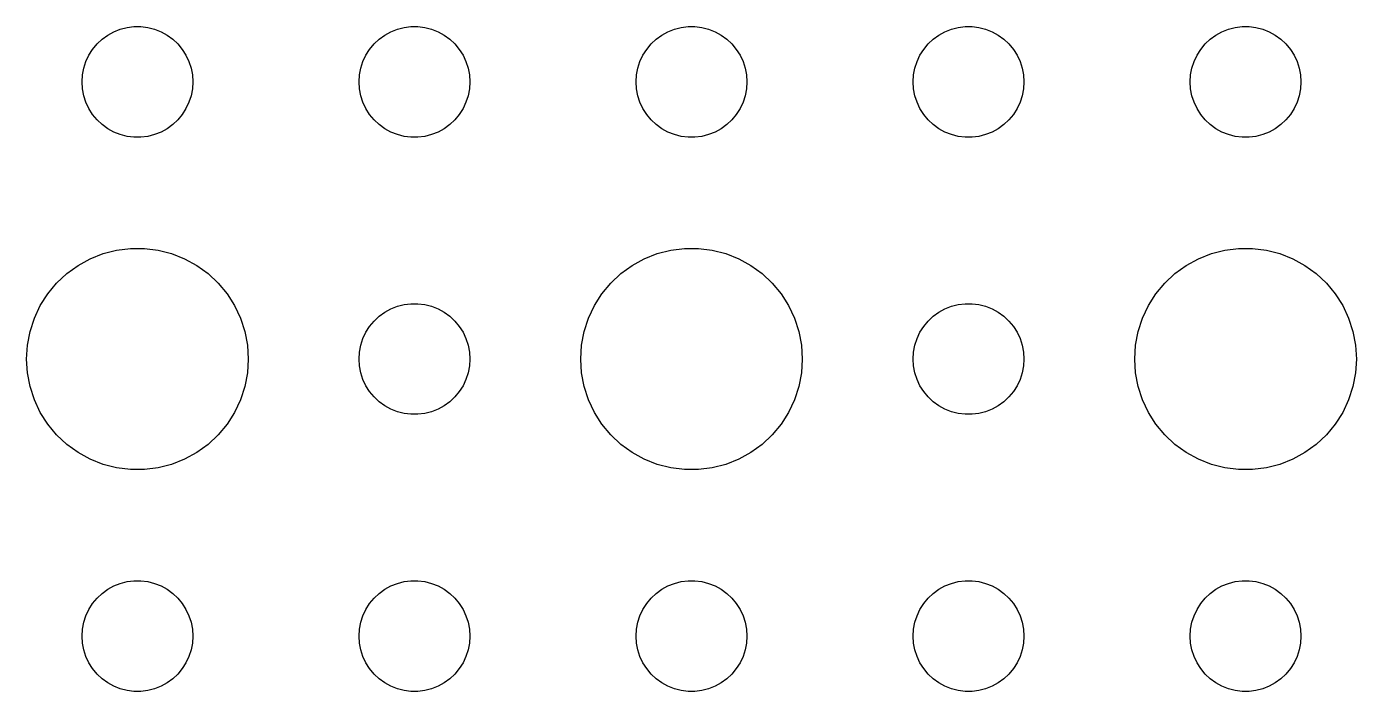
# Model space of a CAD drawing. Header units: metres. Extents: x -150 to 150, y -104 to 104.
# Drawn here: x 34.5 to 70.5, y -76.5 to -58.5 of the extents above; entities that cross this region are included whole.
import ezdxf

# ---------------------------------------------------------------- set-up
doc = ezdxf.new("R2010")
doc.units = ezdxf.units.M

msp = doc.modelspace()

# ---------------------------------------------------------------- linework, layer by layer
for p, q in [((36.6963, -58.7335), (36.8613, -58.6428)), ((36.8613, -58.6428), (37.0365, -58.5734)), ((37.0365, -58.5734), (37.2189, -58.5266)), ((37.2189, -58.5266), (37.4058, -58.503)), ((37.4058, -58.503), (37.5942, -58.503)), ((37.5942, -58.503), (37.7811, -58.5266)), ((37.7811, -58.5266), (37.9635, -58.5734)), ((37.9635, -58.5734), (38.1387, -58.6428)), ((38.1387, -58.6428), (38.3037, -58.7335)), ((44.1963, -58.7335), (44.3613, -58.6428)), ((44.3613, -58.6428), (44.5365, -58.5734)), ((44.5365, -58.5734), (44.7189, -58.5266)), ((44.7189, -58.5266), (44.9058, -58.503)), ((44.9058, -58.503), (45.0942, -58.503)), ((45.0942, -58.503), (45.2811, -58.5266)), ((45.2811, -58.5266), (45.4635, -58.5734)), ((45.4635, -58.5734), (45.6387, -58.6428)), ((45.6387, -58.6428), (45.8037, -58.7335)), ((51.6963, -58.7335), (51.8613, -58.6428)), ((51.8613, -58.6428), (52.0365, -58.5734)), ((52.0365, -58.5734), (52.2189, -58.5266)), ((52.2189, -58.5266), (52.4058, -58.503)), ((52.4058, -58.503), (52.5942, -58.503)), ((52.5942, -58.503), (52.7811, -58.5266)), ((52.7811, -58.5266), (52.9635, -58.5734)), ((52.9635, -58.5734), (53.1387, -58.6428)), ((53.1387, -58.6428), (53.3037, -58.7335)), ((59.1963, -58.7335), (59.3613, -58.6428)), ((59.3613, -58.6428), (59.5365, -58.5734)), ((59.5365, -58.5734), (59.7189, -58.5266)), ((59.7189, -58.5266), (59.9058, -58.503)), ((59.9058, -58.503), (60.0942, -58.503)), ((60.0942, -58.503), (60.2811, -58.5266)), ((60.2811, -58.5266), (60.4635, -58.5734)), ((60.4635, -58.5734), (60.6387, -58.6428)), ((60.6387, -58.6428), (60.8037, -58.7335)), ((66.6963, -58.7335), (66.8613, -58.6428)), ((66.8613, -58.6428), (67.0365, -58.5734)), ((67.0365, -58.5734), (67.2189, -58.5266)), ((67.2189, -58.5266), (67.4058, -58.503)), ((67.4058, -58.503), (67.5942, -58.503)), ((67.5942, -58.503), (67.7811, -58.5266)), ((67.7811, -58.5266), (67.9635, -58.5734)), ((67.9635, -58.5734), (68.1387, -58.6428)), ((68.1387, -58.6428), (68.3037, -58.7335)), ((36.2865, -59.1183), (36.4065, -58.9732)), ((36.4065, -58.9732), (36.5439, -58.8442)), ((36.5439, -58.8442), (36.6963, -58.7335)), ((38.3037, -58.7335), (38.4561, -58.8442)), ((38.4561, -58.8442), (38.5934, -58.9732)), ((38.5934, -58.9732), (38.7135, -59.1183)), ((43.7865, -59.1183), (43.9065, -58.9732)), ((43.9065, -58.9732), (44.0439, -58.8442)), ((44.0439, -58.8442), (44.1963, -58.7335)), ((45.8037, -58.7335), (45.9561, -58.8442)), ((45.9561, -58.8442), (46.0934, -58.9732)), ((46.0934, -58.9732), (46.2135, -59.1183)), ((51.2865, -59.1183), (51.4065, -58.9732)), ((51.4065, -58.9732), (51.5439, -58.8442)), ((51.5439, -58.8442), (51.6963, -58.7335)), ((53.3037, -58.7335), (53.4561, -58.8442)), ((53.4561, -58.8442), (53.5934, -58.9732)), ((53.5934, -58.9732), (53.7135, -59.1183)), ((58.7865, -59.1183), (58.9065, -58.9732)), ((58.9065, -58.9732), (59.0439, -58.8442)), ((59.0439, -58.8442), (59.1963, -58.7335)), ((60.8037, -58.7335), (60.9561, -58.8442)), ((60.9561, -58.8442), (61.0934, -58.9732)), ((61.0934, -58.9732), (61.2135, -59.1183)), ((66.2865, -59.1183), (66.4065, -58.9732)), ((66.4065, -58.9732), (66.5439, -58.8442)), ((66.5439, -58.8442), (66.6963, -58.7335)), ((68.3037, -58.7335), (68.4561, -58.8442)), ((68.4561, -58.8442), (68.5934, -58.9732)), ((68.5934, -58.9732), (68.7135, -59.1183)), ((36.1053, -59.4478), (36.1855, -59.2774)), ((36.1855, -59.2774), (36.2865, -59.1183)), ((38.7135, -59.1183), (38.8145, -59.2774)), ((38.8145, -59.2774), (38.8947, -59.4478)), ((43.6053, -59.4478), (43.6855, -59.2774)), ((43.6855, -59.2774), (43.7865, -59.1183)), ((46.2135, -59.1183), (46.3145, -59.2774)), ((46.3145, -59.2774), (46.3947, -59.4478)), ((51.1053, -59.4478), (51.1855, -59.2774)), ((51.1855, -59.2774), (51.2865, -59.1183)), ((53.7135, -59.1183), (53.8145, -59.2774)), ((53.8145, -59.2774), (53.8947, -59.4478)), ((58.6053, -59.4478), (58.6855, -59.2774)), ((58.6855, -59.2774), (58.7865, -59.1183)), ((61.2135, -59.1183), (61.3145, -59.2774)), ((61.3145, -59.2774), (61.3947, -59.4478)), ((66.1053, -59.4478), (66.1855, -59.2774)), ((66.1855, -59.2774), (66.2865, -59.1183)), ((68.7135, -59.1183), (68.8145, -59.2774)), ((68.8145, -59.2774), (68.8947, -59.4478)), ((36.0118, -59.812), (36.0471, -59.627)), ((36.0471, -59.627), (36.1053, -59.4478)), ((38.8947, -59.4478), (38.9529, -59.627)), ((38.9529, -59.627), (38.9882, -59.812)), ((43.5118, -59.812), (43.5471, -59.627)), ((43.5471, -59.627), (43.6053, -59.4478)), ((46.3947, -59.4478), (46.4529, -59.627)), ((46.4529, -59.627), (46.4882, -59.812)), ((51.0118, -59.812), (51.0471, -59.627)), ((51.0471, -59.627), (51.1053, -59.4478)), ((53.8947, -59.4478), (53.9529, -59.627)), ((53.9529, -59.627), (53.9882, -59.812)), ((58.5118, -59.812), (58.5471, -59.627)), ((58.5471, -59.627), (58.6053, -59.4478)), ((61.3947, -59.4478), (61.4529, -59.627)), ((61.4529, -59.627), (61.4882, -59.812)), ((66.0118, -59.812), (66.0471, -59.627)), ((66.0471, -59.627), (66.1053, -59.4478)), ((68.8947, -59.4478), (68.9529, -59.627)), ((68.9529, -59.627), (68.9882, -59.812)), ((36, -60), (36.0118, -59.812)), ((36.0118, -60.188), (36, -60)), ((38.9882, -59.812), (39, -60)), ((39, -60), (38.9882, -60.188)), ((43.5, -60), (43.5118, -59.812)), ((43.5118, -60.188), (43.5, -60)), ((46.4882, -59.812), (46.5, -60)), ((46.5, -60), (46.4882, -60.188)), ((51, -60), (51.0118, -59.812)), ((51.0118, -60.188), (51, -60)), ((53.9882, -59.812), (54, -60)), ((54, -60), (53.9882, -60.188)), ((58.5, -60), (58.5118, -59.812)), ((58.5118, -60.188), (58.5, -60)), ((61.4882, -59.812), (61.5, -60)), ((61.5, -60), (61.4882, -60.188)), ((66, -60), (66.0118, -59.812)), ((66.0118, -60.188), (66, -60)), ((68.9882, -59.812), (69, -60)), ((69, -60), (68.9882, -60.188)), ((36.0471, -60.373), (36.0118, -60.188)), ((36.1053, -60.5522), (36.0471, -60.373)), ((38.9529, -60.373), (38.8947, -60.5522)), ((38.9882, -60.188), (38.9529, -60.373)), ((43.5471, -60.373), (43.5118, -60.188)), ((43.6053, -60.5522), (43.5471, -60.373)), ((46.4529, -60.373), (46.3947, -60.5522)), ((46.4882, -60.188), (46.4529, -60.373)), ((51.0471, -60.373), (51.0118, -60.188)), ((51.1053, -60.5522), (51.0471, -60.373)), ((53.9529, -60.373), (53.8947, -60.5522)), ((53.9882, -60.188), (53.9529, -60.373)), ((58.5471, -60.373), (58.5118, -60.188)), ((58.6053, -60.5522), (58.5471, -60.373)), ((61.4529, -60.373), (61.3947, -60.5522)), ((61.4882, -60.188), (61.4529, -60.373)), ((66.0471, -60.373), (66.0118, -60.188)), ((66.1053, -60.5522), (66.0471, -60.373)), ((68.9529, -60.373), (68.8947, -60.5522)), ((68.9882, -60.188), (68.9529, -60.373)), ((36.1855, -60.7226), (36.1053, -60.5522)), ((36.2865, -60.8817), (36.1855, -60.7226)), ((38.8145, -60.7226), (38.7135, -60.8817)), ((38.8947, -60.5522), (38.8145, -60.7226)), ((43.6855, -60.7226), (43.6053, -60.5522)), ((43.7865, -60.8817), (43.6855, -60.7226)), ((46.3145, -60.7226), (46.2135, -60.8817)), ((46.3947, -60.5522), (46.3145, -60.7226)), ((51.1855, -60.7226), (51.1053, -60.5522)), ((51.2865, -60.8817), (51.1855, -60.7226)), ((53.8145, -60.7226), (53.7135, -60.8817)), ((53.8947, -60.5522), (53.8145, -60.7226)), ((58.6855, -60.7226), (58.6053, -60.5522)), ((58.7865, -60.8817), (58.6855, -60.7226)), ((61.3145, -60.7226), (61.2135, -60.8817)), ((61.3947, -60.5522), (61.3145, -60.7226)), ((66.1855, -60.7226), (66.1053, -60.5522)), ((66.2865, -60.8817), (66.1855, -60.7226)), ((68.8145, -60.7226), (68.7135, -60.8817)), ((68.8947, -60.5522), (68.8145, -60.7226)), ((36.4065, -61.0268), (36.2865, -60.8817)), ((36.5439, -61.1558), (36.4065, -61.0268)), ((36.6963, -61.2665), (36.5439, -61.1558)), ((38.4561, -61.1558), (38.3037, -61.2665)), ((38.5934, -61.0268), (38.4561, -61.1558)), ((38.7135, -60.8817), (38.5934, -61.0268)), ((43.9065, -61.0268), (43.7865, -60.8817)), ((44.0439, -61.1558), (43.9065, -61.0268)), ((44.1963, -61.2665), (44.0439, -61.1558)), ((45.9561, -61.1558), (45.8037, -61.2665)), ((46.0934, -61.0268), (45.9561, -61.1558)), ((46.2135, -60.8817), (46.0934, -61.0268)), ((51.4065, -61.0268), (51.2865, -60.8817)), ((51.5439, -61.1558), (51.4065, -61.0268)), ((51.6963, -61.2665), (51.5439, -61.1558)), ((53.4561, -61.1558), (53.3037, -61.2665)), ((53.5934, -61.0268), (53.4561, -61.1558)), ((53.7135, -60.8817), (53.5934, -61.0268)), ((58.9065, -61.0268), (58.7865, -60.8817)), ((59.0439, -61.1558), (58.9065, -61.0268)), ((59.1963, -61.2665), (59.0439, -61.1558)), ((60.9561, -61.1558), (60.8037, -61.2665)), ((61.0934, -61.0268), (60.9561, -61.1558)), ((61.2135, -60.8817), (61.0934, -61.0268)), ((66.4065, -61.0268), (66.2865, -60.8817)), ((66.5439, -61.1558), (66.4065, -61.0268)), ((66.6963, -61.2665), (66.5439, -61.1558)), ((68.4561, -61.1558), (68.3037, -61.2665)), ((68.5934, -61.0268), (68.4561, -61.1558)), ((68.7135, -60.8817), (68.5934, -61.0268)), ((36.8613, -61.3572), (36.6963, -61.2665)), ((37.0365, -61.4266), (36.8613, -61.3572)), ((37.2189, -61.4734), (37.0365, -61.4266)), ((37.4058, -61.497), (37.2189, -61.4734)), ((37.5942, -61.497), (37.4058, -61.497)), ((37.7811, -61.4734), (37.5942, -61.497)), ((37.9635, -61.4266), (37.7811, -61.4734)), ((38.1387, -61.3572), (37.9635, -61.4266)), ((38.3037, -61.2665), (38.1387, -61.3572)), ((44.3613, -61.3572), (44.1963, -61.2665)), ((44.5365, -61.4266), (44.3613, -61.3572)), ((44.7189, -61.4734), (44.5365, -61.4266)), ((44.9058, -61.497), (44.7189, -61.4734)), ((45.0942, -61.497), (44.9058, -61.497)), ((45.2811, -61.4734), (45.0942, -61.497)), ((45.4635, -61.4266), (45.2811, -61.4734)), ((45.6387, -61.3572), (45.4635, -61.4266)), ((45.8037, -61.2665), (45.6387, -61.3572)), ((51.8613, -61.3572), (51.6963, -61.2665)), ((52.0365, -61.4266), (51.8613, -61.3572)), ((52.2189, -61.4734), (52.0365, -61.4266)), ((52.4058, -61.497), (52.2189, -61.4734)), ((52.5942, -61.497), (52.4058, -61.497)), ((52.7811, -61.4734), (52.5942, -61.497)), ((52.9635, -61.4266), (52.7811, -61.4734)), ((53.1387, -61.3572), (52.9635, -61.4266)), ((53.3037, -61.2665), (53.1387, -61.3572)), ((59.3613, -61.3572), (59.1963, -61.2665)), ((59.5365, -61.4266), (59.3613, -61.3572)), ((59.7189, -61.4734), (59.5365, -61.4266)), ((59.9058, -61.497), (59.7189, -61.4734)), ((60.0942, -61.497), (59.9058, -61.497)), ((60.2811, -61.4734), (60.0942, -61.497)), ((60.4635, -61.4266), (60.2811, -61.4734)), ((60.6387, -61.3572), (60.4635, -61.4266)), ((60.8037, -61.2665), (60.6387, -61.3572)), ((66.8613, -61.3572), (66.6963, -61.2665)), ((67.0365, -61.4266), (66.8613, -61.3572)), ((67.2189, -61.4734), (67.0365, -61.4266)), ((67.4058, -61.497), (67.2189, -61.4734)), ((67.5942, -61.497), (67.4058, -61.497)), ((67.7811, -61.4734), (67.5942, -61.497)), ((67.9635, -61.4266), (67.7811, -61.4734)), ((68.1387, -61.3572), (67.9635, -61.4266)), ((68.3037, -61.2665), (68.1387, -61.3572)), ((35.8925, -64.967), (36.2227, -64.7855)), ((36.2227, -64.7855), (36.5729, -64.6468)), ((36.5729, -64.6468), (36.9379, -64.5531)), ((36.9379, -64.5531), (37.3116, -64.5059)), ((37.3116, -64.5059), (37.6884, -64.5059)), ((37.6884, -64.5059), (38.0621, -64.5531)), ((38.0621, -64.5531), (38.427, -64.6468)), ((38.427, -64.6468), (38.7773, -64.7855)), ((38.7773, -64.7855), (39.1075, -64.967)), ((50.8925, -64.967), (51.2227, -64.7855)), ((51.2227, -64.7855), (51.5729, -64.6468)), ((51.5729, -64.6468), (51.9379, -64.5531)), ((51.9379, -64.5531), (52.3116, -64.5059)), ((52.3116, -64.5059), (52.6884, -64.5059)), ((52.6884, -64.5059), (53.0621, -64.5531)), ((53.0621, -64.5531), (53.427, -64.6468)), ((53.427, -64.6468), (53.7773, -64.7855)), ((53.7773, -64.7855), (54.1075, -64.967)), ((65.8925, -64.967), (66.2227, -64.7855)), ((66.2227, -64.7855), (66.573, -64.6468)), ((66.573, -64.6468), (66.9379, -64.5531)), ((66.9379, -64.5531), (67.3116, -64.5059)), ((67.3116, -64.5059), (67.6884, -64.5059)), ((67.6884, -64.5059), (68.0621, -64.5531)), ((68.0621, -64.5531), (68.427, -64.6468)), ((68.427, -64.6468), (68.7773, -64.7855)), ((68.7773, -64.7855), (69.1075, -64.967)), ((35.5877, -65.1885), (35.8925, -64.967)), ((39.1075, -64.967), (39.4123, -65.1885)), ((50.5877, -65.1885), (50.8925, -64.967)), ((54.1075, -64.967), (54.4123, -65.1885)), ((65.5877, -65.1885), (65.8925, -64.967)), ((69.1075, -64.967), (69.4123, -65.1885)), ((35.0729, -65.7366), (35.3131, -65.4464)), ((35.3131, -65.4464), (35.5877, -65.1885)), ((39.4123, -65.1885), (39.6869, -65.4464)), ((39.6869, -65.4464), (39.927, -65.7366)), ((50.0729, -65.7366), (50.3131, -65.4464)), ((50.3131, -65.4464), (50.5877, -65.1885)), ((54.4123, -65.1885), (54.6869, -65.4464)), ((54.6869, -65.4464), (54.927, -65.7366)), ((65.073, -65.7366), (65.3131, -65.4464)), ((65.3131, -65.4464), (65.5877, -65.1885)), ((69.4123, -65.1885), (69.6869, -65.4464)), ((69.6869, -65.4464), (69.927, -65.7366)), ((34.8711, -66.0547), (35.0729, -65.7366)), ((39.927, -65.7366), (40.1289, -66.0547)), ((49.8711, -66.0547), (50.0729, -65.7366)), ((54.927, -65.7366), (55.1289, -66.0547)), ((64.8711, -66.0547), (65.073, -65.7366)), ((69.927, -65.7366), (70.1289, -66.0547)), ((34.7107, -66.3956), (34.8711, -66.0547)), ((40.1289, -66.0547), (40.2893, -66.3956)), ((44.0439, -66.3442), (44.1963, -66.2335)), ((44.1963, -66.2335), (44.3613, -66.1428)), ((44.3613, -66.1428), (44.5365, -66.0734)), ((44.5365, -66.0734), (44.7189, -66.0266)), ((44.7189, -66.0266), (44.9058, -66.003)), ((44.9058, -66.003), (45.0942, -66.003)), ((45.0942, -66.003), (45.2811, -66.0266)), ((45.2811, -66.0266), (45.4635, -66.0734)), ((45.4635, -66.0734), (45.6387, -66.1428)), ((45.6387, -66.1428), (45.8037, -66.2335)), ((45.8037, -66.2335), (45.9561, -66.3442)), ((49.7107, -66.3956), (49.8711, -66.0547)), ((55.1289, -66.0547), (55.2893, -66.3956)), ((59.0439, -66.3442), (59.1963, -66.2335)), ((59.1963, -66.2335), (59.3613, -66.1428)), ((59.3613, -66.1428), (59.5365, -66.0734)), ((59.5365, -66.0734), (59.7189, -66.0266)), ((59.7189, -66.0266), (59.9058, -66.003)), ((59.9058, -66.003), (60.0942, -66.003)), ((60.0942, -66.003), (60.2811, -66.0266)), ((60.2811, -66.0266), (60.4635, -66.0734)), ((60.4635, -66.0734), (60.6387, -66.1428)), ((60.6387, -66.1428), (60.8037, -66.2335)), ((60.8037, -66.2335), (60.9561, -66.3442)), ((64.7107, -66.3956), (64.8711, -66.0547)), ((70.1289, -66.0547), (70.2893, -66.3956)), ((34.5942, -66.7539), (34.7107, -66.3956)), ((40.2893, -66.3956), (40.4057, -66.7539)), ((43.7865, -66.6183), (43.9065, -66.4732)), ((43.9065, -66.4732), (44.0439, -66.3442)), ((45.9561, -66.3442), (46.0934, -66.4732)), ((46.0934, -66.4732), (46.2135, -66.6183)), ((49.5942, -66.7539), (49.7107, -66.3956)), ((55.2893, -66.3956), (55.4057, -66.7539)), ((58.7865, -66.6183), (58.9065, -66.4732)), ((58.9065, -66.4732), (59.0439, -66.3442)), ((60.9561, -66.3442), (61.0934, -66.4732)), ((61.0934, -66.4732), (61.2135, -66.6183)), ((64.5943, -66.7539), (64.7107, -66.3956)), ((70.2893, -66.3956), (70.4057, -66.7539)), ((34.5237, -67.124), (34.5942, -66.7539)), ((40.4057, -66.7539), (40.4763, -67.124)), ((43.5471, -67.127), (43.6053, -66.9478)), ((43.6053, -66.9478), (43.6855, -66.7774)), ((43.6855, -66.7774), (43.7865, -66.6183)), ((46.2135, -66.6183), (46.3145, -66.7774)), ((46.3145, -66.7774), (46.3947, -66.9478)), ((46.3947, -66.9478), (46.4529, -67.127)), ((49.5237, -67.124), (49.5942, -66.7539)), ((55.4057, -66.7539), (55.4763, -67.124)), ((58.5471, -67.127), (58.6053, -66.9478)), ((58.6053, -66.9478), (58.6855, -66.7774)), ((58.6855, -66.7774), (58.7865, -66.6183)), ((61.2135, -66.6183), (61.3145, -66.7774)), ((61.3145, -66.7774), (61.3947, -66.9478)), ((61.3947, -66.9478), (61.4529, -67.127)), ((64.5237, -67.124), (64.5943, -66.7539)), ((70.4057, -66.7539), (70.4763, -67.124)), ((34.5, -67.5), (34.5237, -67.124)), ((40.4763, -67.124), (40.5, -67.5)), ((43.5, -67.5), (43.5118, -67.312)), ((43.5118, -67.312), (43.5471, -67.127)), ((46.4529, -67.127), (46.4882, -67.312)), ((46.4882, -67.312), (46.5, -67.5)), ((49.5, -67.5), (49.5237, -67.124)), ((55.4763, -67.124), (55.5, -67.5)), ((58.5, -67.5), (58.5118, -67.312)), ((58.5118, -67.312), (58.5471, -67.127)), ((61.4529, -67.127), (61.4882, -67.312)), ((61.4882, -67.312), (61.5, -67.5)), ((64.5, -67.5), (64.5237, -67.124)), ((70.4763, -67.124), (70.5, -67.5)), ((34.5237, -67.876), (34.5, -67.5)), ((40.5, -67.5), (40.4763, -67.876)), ((43.5118, -67.688), (43.5, -67.5)), ((46.5, -67.5), (46.4882, -67.688)), ((49.5237, -67.876), (49.5, -67.5)), ((55.5, -67.5), (55.4763, -67.876)), ((58.5118, -67.688), (58.5, -67.5)), ((61.5, -67.5), (61.4882, -67.688)), ((64.5237, -67.876), (64.5, -67.5)), ((70.5, -67.5), (70.4763, -67.876)), ((34.5942, -68.2461), (34.5237, -67.876)), ((40.4763, -67.876), (40.4057, -68.2461)), ((43.5471, -67.873), (43.5118, -67.688)), ((43.6053, -68.0522), (43.5471, -67.873)), ((46.4529, -67.873), (46.3947, -68.0522)), ((46.4882, -67.688), (46.4529, -67.873)), ((49.5942, -68.2461), (49.5237, -67.876)), ((55.4763, -67.876), (55.4057, -68.2461)), ((58.5471, -67.873), (58.5118, -67.688)), ((58.6053, -68.0522), (58.5471, -67.873)), ((61.4529, -67.873), (61.3947, -68.0522)), ((61.4882, -67.688), (61.4529, -67.873)), ((64.5943, -68.2461), (64.5237, -67.876)), ((70.4763, -67.876), (70.4057, -68.2461)), ((34.7107, -68.6044), (34.5942, -68.2461)), ((40.4057, -68.2461), (40.2893, -68.6044)), ((43.6855, -68.2226), (43.6053, -68.0522)), ((43.7865, -68.3817), (43.6855, -68.2226)), ((43.9065, -68.5268), (43.7865, -68.3817)), ((46.2135, -68.3817), (46.0934, -68.5268)), ((46.3145, -68.2226), (46.2135, -68.3817)), ((46.3947, -68.0522), (46.3145, -68.2226)), ((49.7107, -68.6044), (49.5942, -68.2461)), ((55.4057, -68.2461), (55.2893, -68.6044)), ((58.6855, -68.2226), (58.6053, -68.0522)), ((58.7865, -68.3817), (58.6855, -68.2226)), ((58.9065, -68.5268), (58.7865, -68.3817)), ((61.2135, -68.3817), (61.0934, -68.5268)), ((61.3145, -68.2226), (61.2135, -68.3817)), ((61.3947, -68.0522), (61.3145, -68.2226)), ((64.7107, -68.6044), (64.5943, -68.2461)), ((70.4057, -68.2461), (70.2893, -68.6044)), ((34.8711, -68.9453), (34.7107, -68.6044)), ((40.2893, -68.6044), (40.1289, -68.9453)), ((44.0439, -68.6558), (43.9065, -68.5268)), ((44.1963, -68.7665), (44.0439, -68.6558)), ((45.9561, -68.6558), (45.8037, -68.7665)), ((46.0934, -68.5268), (45.9561, -68.6558)), ((49.8711, -68.9453), (49.7107, -68.6044)), ((55.2893, -68.6044), (55.1289, -68.9453)), ((59.0439, -68.6558), (58.9065, -68.5268)), ((59.1963, -68.7665), (59.0439, -68.6558)), ((60.9561, -68.6558), (60.8037, -68.7665)), ((61.0934, -68.5268), (60.9561, -68.6558)), ((64.8711, -68.9453), (64.7107, -68.6044)), ((70.2893, -68.6044), (70.1289, -68.9453)), ((35.0729, -69.2634), (34.8711, -68.9453)), ((40.1289, -68.9453), (39.927, -69.2634)), ((44.3613, -68.8572), (44.1963, -68.7665)), ((44.5365, -68.9266), (44.3613, -68.8572)), ((44.7189, -68.9734), (44.5365, -68.9266)), ((44.9058, -68.997), (44.7189, -68.9734)), ((45.0942, -68.997), (44.9058, -68.997)), ((45.2811, -68.9734), (45.0942, -68.997)), ((45.4635, -68.9266), (45.2811, -68.9734)), ((45.6387, -68.8572), (45.4635, -68.9266)), ((45.8037, -68.7665), (45.6387, -68.8572)), ((50.0729, -69.2634), (49.8711, -68.9453)), ((55.1289, -68.9453), (54.927, -69.2634)), ((59.3613, -68.8572), (59.1963, -68.7665)), ((59.5365, -68.9266), (59.3613, -68.8572)), ((59.7189, -68.9734), (59.5365, -68.9266)), ((59.9058, -68.997), (59.7189, -68.9734)), ((60.0942, -68.997), (59.9058, -68.997)), ((60.2811, -68.9734), (60.0942, -68.997)), ((60.4635, -68.9266), (60.2811, -68.9734)), ((60.6387, -68.8572), (60.4635, -68.9266)), ((60.8037, -68.7665), (60.6387, -68.8572)), ((65.073, -69.2634), (64.8711, -68.9453)), ((70.1289, -68.9453), (69.927, -69.2634)), ((35.3131, -69.5536), (35.0729, -69.2634)), ((39.927, -69.2634), (39.6869, -69.5536)), ((50.3131, -69.5536), (50.0729, -69.2634)), ((54.927, -69.2634), (54.6869, -69.5536)), ((65.3131, -69.5536), (65.073, -69.2634)), ((69.927, -69.2634), (69.6869, -69.5536)), ((35.5877, -69.8115), (35.3131, -69.5536)), ((35.8925, -70.033), (35.5877, -69.8115)), ((39.4123, -69.8115), (39.1075, -70.033)), ((39.6869, -69.5536), (39.4123, -69.8115)), ((50.5877, -69.8115), (50.3131, -69.5536)), ((50.8925, -70.033), (50.5877, -69.8115)), ((54.4123, -69.8115), (54.1075, -70.033)), ((54.6869, -69.5536), (54.4123, -69.8115)), ((65.5877, -69.8115), (65.3131, -69.5536)), ((65.8925, -70.033), (65.5877, -69.8115)), ((69.4123, -69.8115), (69.1075, -70.033)), ((69.6869, -69.5536), (69.4123, -69.8115)), ((36.2227, -70.2145), (35.8925, -70.033)), ((39.1075, -70.033), (38.7773, -70.2145)), ((51.2227, -70.2145), (50.8925, -70.033)), ((54.1075, -70.033), (53.7773, -70.2145)), ((66.2227, -70.2145), (65.8925, -70.033)), ((69.1075, -70.033), (68.7773, -70.2145)), ((36.5729, -70.3532), (36.2227, -70.2145)), ((36.9379, -70.4469), (36.5729, -70.3532)), ((37.3116, -70.4941), (36.9379, -70.4469)), ((37.6884, -70.4941), (37.3116, -70.4941)), ((38.0621, -70.4469), (37.6884, -70.4941)), ((38.427, -70.3532), (38.0621, -70.4469)), ((38.7773, -70.2145), (38.427, -70.3532)), ((51.5729, -70.3532), (51.2227, -70.2145)), ((51.9379, -70.4469), (51.5729, -70.3532)), ((52.3116, -70.4941), (51.9379, -70.4469)), ((52.6884, -70.4941), (52.3116, -70.4941)), ((53.0621, -70.4469), (52.6884, -70.4941)), ((53.427, -70.3532), (53.0621, -70.4469)), ((53.7773, -70.2145), (53.427, -70.3532)), ((66.573, -70.3532), (66.2227, -70.2145)), ((66.9379, -70.4469), (66.573, -70.3532)), ((67.3116, -70.4941), (66.9379, -70.4469)), ((67.6884, -70.4941), (67.3116, -70.4941)), ((68.0621, -70.4469), (67.6884, -70.4941)), ((68.427, -70.3532), (68.0621, -70.4469)), ((68.7773, -70.2145), (68.427, -70.3532)), ((36.5439, -73.8442), (36.6963, -73.7335)), ((36.6963, -73.7335), (36.8613, -73.6428)), ((36.8613, -73.6428), (37.0365, -73.5734)), ((37.0365, -73.5734), (37.2189, -73.5266)), ((37.2189, -73.5266), (37.4058, -73.503)), ((37.4058, -73.503), (37.5942, -73.503)), ((37.5942, -73.503), (37.7811, -73.5266)), ((37.7811, -73.5266), (37.9635, -73.5734)), ((37.9635, -73.5734), (38.1387, -73.6428)), ((38.1387, -73.6428), (38.3037, -73.7335)), ((38.3037, -73.7335), (38.4561, -73.8442)), ((44.0439, -73.8442), (44.1963, -73.7335)), ((44.1963, -73.7335), (44.3613, -73.6428)), ((44.3613, -73.6428), (44.5365, -73.5734)), ((44.5365, -73.5734), (44.7189, -73.5266)), ((44.7189, -73.5266), (44.9058, -73.503)), ((44.9058, -73.503), (45.0942, -73.503)), ((45.0942, -73.503), (45.2811, -73.5266)), ((45.2811, -73.5266), (45.4635, -73.5734)), ((45.4635, -73.5734), (45.6387, -73.6428)), ((45.6387, -73.6428), (45.8037, -73.7335)), ((45.8037, -73.7335), (45.9561, -73.8442)), ((51.5439, -73.8442), (51.6963, -73.7335)), ((51.6963, -73.7335), (51.8613, -73.6428)), ((51.8613, -73.6428), (52.0365, -73.5734)), ((52.0365, -73.5734), (52.2189, -73.5266)), ((52.2189, -73.5266), (52.4058, -73.503)), ((52.4058, -73.503), (52.5942, -73.503)), ((52.5942, -73.503), (52.7811, -73.5266)), ((52.7811, -73.5266), (52.9635, -73.5734)), ((52.9635, -73.5734), (53.1387, -73.6428)), ((53.1387, -73.6428), (53.3037, -73.7335)), ((53.3037, -73.7335), (53.4561, -73.8442)), ((59.0439, -73.8442), (59.1963, -73.7335)), ((59.1963, -73.7335), (59.3613, -73.6428)), ((59.3613, -73.6428), (59.5365, -73.5734)), ((59.5365, -73.5734), (59.7189, -73.5266)), ((59.7189, -73.5266), (59.9058, -73.503)), ((59.9058, -73.503), (60.0942, -73.503)), ((60.0942, -73.503), (60.2811, -73.5266)), ((60.2811, -73.5266), (60.4635, -73.5734)), ((60.4635, -73.5734), (60.6387, -73.6428)), ((60.6387, -73.6428), (60.8037, -73.7335)), ((60.8037, -73.7335), (60.9561, -73.8442)), ((66.5439, -73.8442), (66.6963, -73.7335)), ((66.6963, -73.7335), (66.8613, -73.6428)), ((66.8613, -73.6428), (67.0365, -73.5734)), ((67.0365, -73.5734), (67.2189, -73.5266)), ((67.2189, -73.5266), (67.4058, -73.503)), ((67.4058, -73.503), (67.5942, -73.503)), ((67.5942, -73.503), (67.7811, -73.5266)), ((67.7811, -73.5266), (67.9635, -73.5734)), ((67.9635, -73.5734), (68.1387, -73.6428)), ((68.1387, -73.6428), (68.3037, -73.7335)), ((68.3037, -73.7335), (68.4561, -73.8442)), ((36.1855, -74.2774), (36.2865, -74.1183)), ((36.2865, -74.1183), (36.4065, -73.9732)), ((36.4065, -73.9732), (36.5439, -73.8442)), ((38.4561, -73.8442), (38.5934, -73.9732)), ((38.5934, -73.9732), (38.7135, -74.1183)), ((38.7135, -74.1183), (38.8145, -74.2774)), ((43.6855, -74.2774), (43.7865, -74.1183)), ((43.7865, -74.1183), (43.9065, -73.9732)), ((43.9065, -73.9732), (44.0439, -73.8442)), ((45.9561, -73.8442), (46.0934, -73.9732)), ((46.0934, -73.9732), (46.2135, -74.1183)), ((46.2135, -74.1183), (46.3145, -74.2774)), ((51.1855, -74.2774), (51.2865, -74.1183)), ((51.2865, -74.1183), (51.4065, -73.9732)), ((51.4065, -73.9732), (51.5439, -73.8442)), ((53.4561, -73.8442), (53.5934, -73.9732)), ((53.5934, -73.9732), (53.7135, -74.1183)), ((53.7135, -74.1183), (53.8145, -74.2774)), ((58.6855, -74.2774), (58.7865, -74.1183)), ((58.7865, -74.1183), (58.9065, -73.9732)), ((58.9065, -73.9732), (59.0439, -73.8442)), ((60.9561, -73.8442), (61.0934, -73.9732)), ((61.0934, -73.9732), (61.2135, -74.1183)), ((61.2135, -74.1183), (61.3145, -74.2774)), ((66.1855, -74.2774), (66.2865, -74.1183)), ((66.2865, -74.1183), (66.4065, -73.9732)), ((66.4065, -73.9732), (66.5439, -73.8442)), ((68.4561, -73.8442), (68.5934, -73.9732)), ((68.5934, -73.9732), (68.7135, -74.1183)), ((68.7135, -74.1183), (68.8145, -74.2774)), ((36.0471, -74.627), (36.1053, -74.4478)), ((36.1053, -74.4478), (36.1855, -74.2774)), ((38.8145, -74.2774), (38.8947, -74.4478)), ((38.8947, -74.4478), (38.9529, -74.627)), ((43.5471, -74.627), (43.6053, -74.4478)), ((43.6053, -74.4478), (43.6855, -74.2774)), ((46.3145, -74.2774), (46.3947, -74.4478)), ((46.3947, -74.4478), (46.4529, -74.627)), ((51.0471, -74.627), (51.1053, -74.4478)), ((51.1053, -74.4478), (51.1855, -74.2774)), ((53.8145, -74.2774), (53.8947, -74.4478)), ((53.8947, -74.4478), (53.9529, -74.627)), ((58.5471, -74.627), (58.6053, -74.4478)), ((58.6053, -74.4478), (58.6855, -74.2774)), ((61.3145, -74.2774), (61.3947, -74.4478)), ((61.3947, -74.4478), (61.4529, -74.627)), ((66.0471, -74.627), (66.1053, -74.4478)), ((66.1053, -74.4478), (66.1855, -74.2774)), ((68.8145, -74.2774), (68.8947, -74.4478)), ((68.8947, -74.4478), (68.9529, -74.627)), ((36, -75), (36.0118, -74.812)), ((36.0118, -74.812), (36.0471, -74.627)), ((38.9529, -74.627), (38.9882, -74.812)), ((38.9882, -74.812), (39, -75)), ((43.5, -75), (43.5118, -74.812)), ((43.5118, -74.812), (43.5471, -74.627)), ((46.4529, -74.627), (46.4882, -74.812)), ((46.4882, -74.812), (46.5, -75)), ((51, -75), (51.0118, -74.812)), ((51.0118, -74.812), (51.0471, -74.627)), ((53.9529, -74.627), (53.9882, -74.812)), ((53.9882, -74.812), (54, -75)), ((58.5, -75), (58.5118, -74.812)), ((58.5118, -74.812), (58.5471, -74.627)), ((61.4529, -74.627), (61.4882, -74.812)), ((61.4882, -74.812), (61.5, -75)), ((66, -75), (66.0118, -74.812)), ((66.0118, -74.812), (66.0471, -74.627)), ((68.9529, -74.627), (68.9882, -74.812)), ((68.9882, -74.812), (69, -75)), ((36.0118, -75.188), (36, -75)), ((36.0471, -75.373), (36.0118, -75.188)), ((38.9882, -75.188), (38.9529, -75.373)), ((39, -75), (38.9882, -75.188)), ((43.5118, -75.188), (43.5, -75)), ((43.5471, -75.373), (43.5118, -75.188)), ((46.4882, -75.188), (46.4529, -75.373)), ((46.5, -75), (46.4882, -75.188)), ((51.0118, -75.188), (51, -75)), ((51.0471, -75.373), (51.0118, -75.188)), ((53.9882, -75.188), (53.9529, -75.373)), ((54, -75), (53.9882, -75.188)), ((58.5118, -75.188), (58.5, -75)), ((58.5471, -75.373), (58.5118, -75.188)), ((61.4882, -75.188), (61.4529, -75.373)), ((61.5, -75), (61.4882, -75.188)), ((66.0118, -75.188), (66, -75)), ((66.0471, -75.373), (66.0118, -75.188)), ((68.9882, -75.188), (68.9529, -75.373)), ((69, -75), (68.9882, -75.188)), ((36.1053, -75.5522), (36.0471, -75.373)), ((36.1855, -75.7226), (36.1053, -75.5522)), ((38.8947, -75.5522), (38.8145, -75.7226)), ((38.9529, -75.373), (38.8947, -75.5522)), ((43.6053, -75.5522), (43.5471, -75.373)), ((43.6855, -75.7226), (43.6053, -75.5522)), ((46.3947, -75.5522), (46.3145, -75.7226)), ((46.4529, -75.373), (46.3947, -75.5522)), ((51.1053, -75.5522), (51.0471, -75.373)), ((51.1855, -75.7226), (51.1053, -75.5522)), ((53.8947, -75.5522), (53.8145, -75.7226)), ((53.9529, -75.373), (53.8947, -75.5522)), ((58.6053, -75.5522), (58.5471, -75.373)), ((58.6855, -75.7226), (58.6053, -75.5522)), ((61.3947, -75.5522), (61.3145, -75.7226)), ((61.4529, -75.373), (61.3947, -75.5522)), ((66.1053, -75.5522), (66.0471, -75.373)), ((66.1855, -75.7226), (66.1053, -75.5522)), ((68.8947, -75.5522), (68.8145, -75.7226)), ((68.9529, -75.373), (68.8947, -75.5522)), ((36.2865, -75.8817), (36.1855, -75.7226)), ((36.4065, -76.0268), (36.2865, -75.8817)), ((38.7135, -75.8817), (38.5934, -76.0268)), ((38.8145, -75.7226), (38.7135, -75.8817)), ((43.7865, -75.8817), (43.6855, -75.7226)), ((43.9065, -76.0268), (43.7865, -75.8817)), ((46.2135, -75.8817), (46.0934, -76.0268)), ((46.3145, -75.7226), (46.2135, -75.8817)), ((51.2865, -75.8817), (51.1855, -75.7226)), ((51.4065, -76.0268), (51.2865, -75.8817)), ((53.7135, -75.8817), (53.5934, -76.0268)), ((53.8145, -75.7226), (53.7135, -75.8817)), ((58.7865, -75.8817), (58.6855, -75.7226)), ((58.9065, -76.0268), (58.7865, -75.8817)), ((61.2135, -75.8817), (61.0934, -76.0268)), ((61.3145, -75.7226), (61.2135, -75.8817)), ((66.2865, -75.8817), (66.1855, -75.7226)), ((66.4065, -76.0268), (66.2865, -75.8817)), ((68.7135, -75.8817), (68.5934, -76.0268)), ((68.8145, -75.7226), (68.7135, -75.8817)), ((36.5439, -76.1558), (36.4065, -76.0268)), ((36.6963, -76.2665), (36.5439, -76.1558)), ((36.8613, -76.3572), (36.6963, -76.2665)), ((38.3037, -76.2665), (38.1387, -76.3572)), ((38.4561, -76.1558), (38.3037, -76.2665)), ((38.5934, -76.0268), (38.4561, -76.1558)), ((44.0439, -76.1558), (43.9065, -76.0268)), ((44.1963, -76.2665), (44.0439, -76.1558)), ((44.3613, -76.3572), (44.1963, -76.2665)), ((45.8037, -76.2665), (45.6387, -76.3572)), ((45.9561, -76.1558), (45.8037, -76.2665)), ((46.0934, -76.0268), (45.9561, -76.1558)), ((51.5439, -76.1558), (51.4065, -76.0268)), ((51.6963, -76.2665), (51.5439, -76.1558)), ((51.8613, -76.3572), (51.6963, -76.2665)), ((53.3037, -76.2665), (53.1387, -76.3572)), ((53.4561, -76.1558), (53.3037, -76.2665)), ((53.5934, -76.0268), (53.4561, -76.1558)), ((59.0439, -76.1558), (58.9065, -76.0268)), ((59.1963, -76.2665), (59.0439, -76.1558)), ((59.3613, -76.3572), (59.1963, -76.2665)), ((60.8037, -76.2665), (60.6387, -76.3572)), ((60.9561, -76.1558), (60.8037, -76.2665)), ((61.0934, -76.0268), (60.9561, -76.1558)), ((66.5439, -76.1558), (66.4065, -76.0268)), ((66.6963, -76.2665), (66.5439, -76.1558)), ((66.8613, -76.3572), (66.6963, -76.2665)), ((68.3037, -76.2665), (68.1387, -76.3572)), ((68.4561, -76.1558), (68.3037, -76.2665)), ((68.5934, -76.0268), (68.4561, -76.1558)), ((37.0365, -76.4266), (36.8613, -76.3572)), ((37.2189, -76.4734), (37.0365, -76.4266)), ((37.4058, -76.497), (37.2189, -76.4734)), ((37.5942, -76.497), (37.4058, -76.497)), ((37.7811, -76.4734), (37.5942, -76.497)), ((37.9635, -76.4266), (37.7811, -76.4734)), ((38.1387, -76.3572), (37.9635, -76.4266)), ((44.5365, -76.4266), (44.3613, -76.3572)), ((44.7189, -76.4734), (44.5365, -76.4266)), ((44.9058, -76.497), (44.7189, -76.4734)), ((45.0942, -76.497), (44.9058, -76.497)), ((45.2811, -76.4734), (45.0942, -76.497)), ((45.4635, -76.4266), (45.2811, -76.4734)), ((45.6387, -76.3572), (45.4635, -76.4266)), ((52.0365, -76.4266), (51.8613, -76.3572)), ((52.2189, -76.4734), (52.0365, -76.4266)), ((52.4058, -76.497), (52.2189, -76.4734)), ((52.5942, -76.497), (52.4058, -76.497)), ((52.7811, -76.4734), (52.5942, -76.497)), ((52.9635, -76.4266), (52.7811, -76.4734)), ((53.1387, -76.3572), (52.9635, -76.4266)), ((59.5365, -76.4266), (59.3613, -76.3572)), ((59.7189, -76.4734), (59.5365, -76.4266)), ((59.9058, -76.497), (59.7189, -76.4734)), ((60.0942, -76.497), (59.9058, -76.497)), ((60.2811, -76.4734), (60.0942, -76.497)), ((60.4635, -76.4266), (60.2811, -76.4734)), ((60.6387, -76.3572), (60.4635, -76.4266)), ((67.0365, -76.4266), (66.8613, -76.3572)), ((67.2189, -76.4734), (67.0365, -76.4266)), ((67.4058, -76.497), (67.2189, -76.4734)), ((67.5942, -76.497), (67.4058, -76.497)), ((67.7811, -76.4734), (67.5942, -76.497)), ((67.9635, -76.4266), (67.7811, -76.4734)), ((68.1387, -76.3572), (67.9635, -76.4266))]:
    msp.add_line(p, q)

doc.saveas('drawing.dxf')
